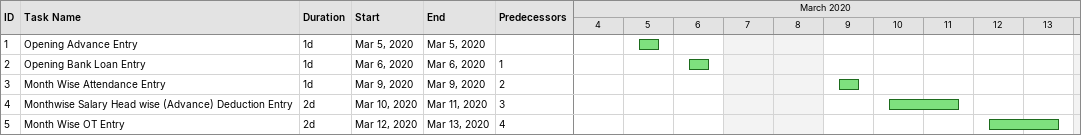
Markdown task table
| ID | Task | Duration | Start | Finish | Predecessors |
|---|---|---|---|---|---|
| 1 | Opening Advance Entry | 1d | 2020-03-05 | 2020-03-05 |  |
| 2 | Opening Bank Loan Entry | 1d | 2020-03-06 | 2020-03-06 | 1 |
| 3 | Month Wise Attendance Entry | 1d | 2020-03-09 | 2020-03-09 | 2 |
| 4 | Monthwise Salary Head wise (Advance) Deduction Entry | 2d | 2020-03-10 | 2020-03-11 | 3 |
| 5 | Month Wise OT Entry | 2d | 2020-03-12 | 2020-03-13 | 4 |
